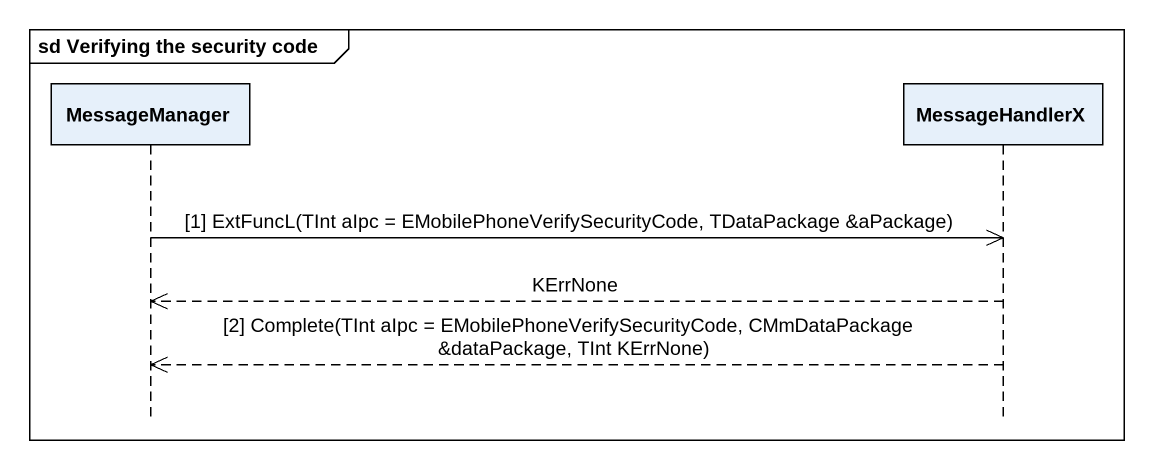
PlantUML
@startuml
mainframe sd Verifying the security code
hide footbox
participant MessageManager
participant MessageHandlerX

MessageManager ->> MessageHandlerX : [1] ExtFuncL(TInt aIpc = EMobilePhoneVerifySecurityCode, TDataPackage &aPackage)
MessageHandlerX -->> MessageManager : KErrNone
MessageHandlerX -->> MessageManager : [2] Complete(TInt aIpc = EMobilePhoneVerifySecurityCode, CMmDataPackage &dataPackage, TInt KErrNone)
@enduml
